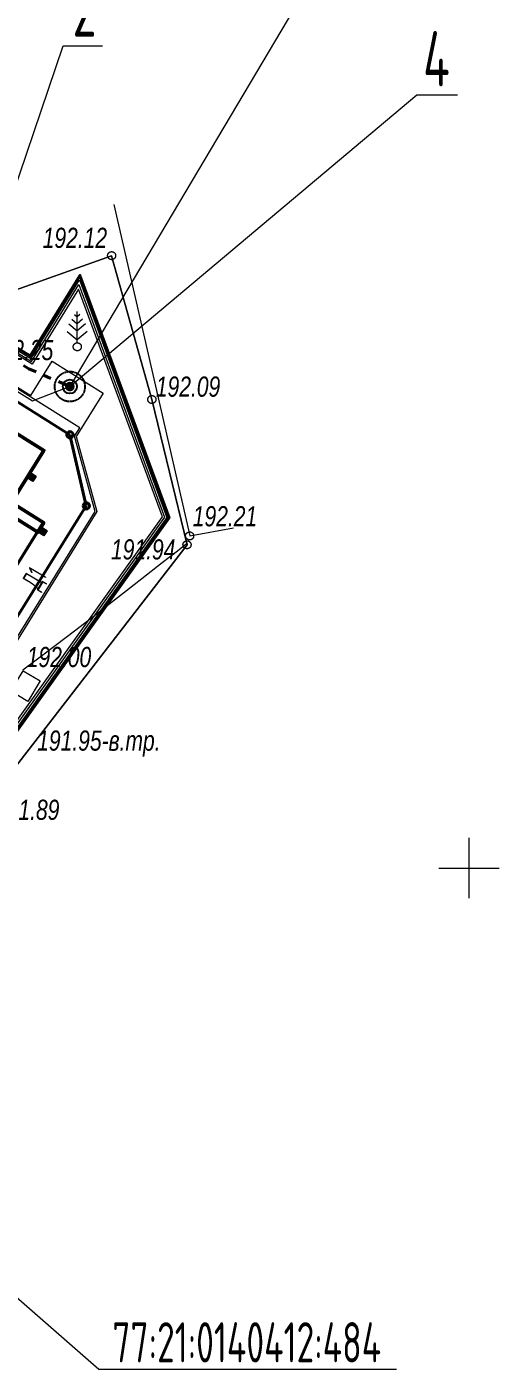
# Model space of a CAD drawing. Header units: millimetres. Extents: x -38151500 to -28914887, y -20564105 to -20349562.
# Drawn here: x -33886976 to -33863476, y -20536146 to -20469422 of the extents above; entities that cross this region are included whole.
import ezdxf
from ezdxf.xclip import XClip

# ---------------------------------------------------------------- set-up
doc = ezdxf.new("R2010")
doc.units = ezdxf.units.MM
doc.header["$MEASUREMENT"] = 0
doc.header["$XCLIPFRAME"] = 0
for name, pattern in [('NCAD_ISO03W100', [800, 400, -400]), ('Wipeout_Contour', [1000, 0, -1000]), ('ГОСТ 2.303 4', [70, 50, -20, 0, 0])]:
    doc.linetypes.add(name, pattern=pattern)
for name, color, linetype in [('!!! ПОДОСНОВА', 7, 'Continuous'), ('Дренаж', 7, 'Continuous'), ('Новый_ГП_Сети канализации К2 ливневка', 7, 'Continuous')]:
    doc.layers.add(name, color=color, linetype=linetype)
for name, color, linetype, lineweight in [('ГП_лоток_Ном._пера__5', 5, 'Continuous', 13), ('ГП_Сети канализации К2 ливневка_Ном._пера__180', 180, 'Continuous', 13), ('ГП_Сети канализации К2 ливневка_Ном._пера__4', 5, 'Continuous', 40), ('Дренаж_Ном._пера__20', 20, 'Continuous', 40), ('Новый_0-Тонкая_Ном._пера__7', 7, 'Continuous', 25), ('Новый_Defpoints_Ном._пера__16', 16, 'Continuous', 20), ('Новый_ГП_Граница участка_Ном._пера__1', 1, 'Continuous', 40), ('Новый_ГП_Здание сооружение_Ном._пера__22', 22, 'Continuous', 50), ('Новый_ГП_Ограждение_Ном._пера__152', 152, 'Continuous', 18), ('Новый_ГП_Сети канализации К2 ливневка_Ном._пера__7', 7, 'Continuous', 25), ('Новый_ГП_Сети_ В_ водоснабжение_Ном._пера__5', 5, 'Continuous', 13), ('Новый_ГП_Сети_заземление_Ном._пера__7', 7, 'Continuous', 25), ('Новый_ГП_Сети_координаты_Ном._пера__250', 7, 'Continuous', 20), ('Новый_ГП_Сети_текст_Ном._пера__7', 7, 'Continuous', 25), ('Новый_ГП_Сети_электроснабжение_Ном._пера__1', 1, 'Continuous', 40), ('Новый_ГП_Текст_Ном._пера__250', 7, 'Continuous', 20), ('Новый_ГП_Тротуар_Дорожки_Ном._пера__24', 26, 'Continuous', 13), ('Чертеж_1_Новофедоровское_снт 28_07$0$tp_отметки_новые_Ном._пера__253', 252, 'Continuous', 18), ('Чертеж_1_Новый_ГП_Топография_Ном._пера__253', 252, 'Continuous', 18), ('Чертеж_1_Новый_Новофедоровское_снт 28_07$0$SETKA_Ном._пера__7', 7, 'Continuous', 18), ('Чертеж_1_Новый_Новофедоровское_снт 28_07$0$tp_Здания_Ном._пера__253', 252, 'Continuous', 18), ('Чертеж_1_Новый_Новофедоровское_снт 28_07$0$tp_Ограждения ДЕР_Ном._пера__253', 252, 'Continuous', 18), ('Чертеж_1_Новый_Новофедоровское_снт 28_07$0$tp_Ограждения мет_Ном._пера__253', 252, 'Continuous', 18), ('Чертеж_1_Новый_Новофедоровское_снт 28_07$0$tp_отметки_новые_Ном._пера__7', 7, 'Continuous', 18), ('Чертеж_1_Новый_Новофедоровское_снт 28_07$0$tp_растительность_Ном._пера__7', 7, 'Continuous', 18), ('Чертеж_1_Новый_Новофедоровское_снт 28_07$0$tp_рельеф_Ном._пера__253', 252, 'Continuous', 18)]:
    doc.layers.add(name, color=color, linetype=linetype, lineweight=lineweight)
doc.styles.add('РЎР“Р•РќР•Р\xa0РР\xa0_РЎРўРР›Р¬_1', font='arial.ttf', dxfattribs={"width": 0.75})
doc.styles.add('РЎР“Р•РќР•Р\xa0РР\xa0_РЎРўРР›Р¬_6', font='', dxfattribs={"width": 0.8})
doc.styles.get('РЎР“Р•РќР•Р\xa0РР\xa0_РЎРўРР›Р¬_6').set_extended_font_data('GOST_type_A')
doc.linetypes.add('Aquastok', pattern='A,0,[6,РіРµРЅРїРїР»Р°РЅ 2025_06_18 dima РІР°СЂРёР°РЅС‚ 21.Shx,S=7.857143,R=0,X=0,Y=-6.93889e-18],-990,0', length=990)
doc.linetypes.add('МЕЖА', pattern='A,0,[7,РіРµРЅРїРїР»Р°РЅ 2025_06_18 dima РІР°СЂРёР°РЅС‚ 21.Shx,S=39.68254,R=0,X=0,Y=1.38778e-17],-5480,0', length=5480)
doc.linetypes.add('Новофедоровское_снт 28_07$0$l474_2o', pattern='A,0,[3,РіРµРЅРїРїР»Р°РЅ 2025_06_18 dima РІР°СЂРёР°РЅС‚ 21.Shx,S=31.746032,R=0,X=0,Y=0],-5000,0', length=5000)
doc.linetypes.add('Новофедоровское_снт 28_07$0$З ДЕРЕВ', pattern='A,0,[2,РіРµРЅРїРїР»Р°РЅ 2025_06_18 dima РІР°СЂРёР°РЅС‚ 21.Shx,S=19.84127,R=0,X=0,Y=0.2],-2500,0', length=2500)
doc.linetypes.add('Новофедоровское_снт 28_07$0$МЕЖА', pattern='A,0,[5,РіРµРЅРїРїР»Р°РЅ 2025_06_18 dima РІР°СЂРёР°РЅС‚ 21.Shx,S=46.746032,R=0,X=0,Y=6.93889e-18],-6500,0', length=6500)

# ---------------------------------------------------------------- blocks, each defined once
blk = doc.blocks.new('Чертеж_4_1', base_point=(4185024, -7296))
at = {"layer": 'Чертеж_1_Новый_ГП_Топография_Ном._пера__253', "color": 252, "linetype": 'Новофедоровское_снт 28_07$0$МЕЖА', "lineweight": 18, "flags": 128}
for points in [[(-33937176, -20524360), (-33937136, -20524296), (-33926649, -20507196), (-33900479, -20524004), (-33888918, -20507967), (-33879002, -20495163), (-33880756, -20487946), (-33882761, -20480799), (-33888254, -20482761), (-33891109, -20481924), (-33905380, -20473145), (-33895431, -20456936), (-33903040, -20452238), (-33944071, -20519982)], [(-33906206, -20473796), (-33886806, -20485776), (-33884336, -20481776), (-33879896, -20493826), (-33889626, -20507436), (-33888766, -20507996), (-33900126, -20523486), (-33900456, -20524026), (-33900726, -20523856), (-33925206, -20508276), (-33914526, -20491166), (-33916236, -20490046)]]:
    blk.add_lwpolyline(points, close=True, dxfattribs=at)
at = {"layer": 'Чертеж_1_Новый_Новофедоровское_снт 28_07$0$SETKA_Ном._пера__7', "color": 7, "linetype": 'Continuous', "lineweight": 18, "flags": 128}
for points in [[(-33864976, -20512736), (-33864976, -20509736)], [(-33866476, -20511236), (-33863476, -20511236)]]:
    blk.add_lwpolyline(points, dxfattribs=at)
at = {"layer": 'Чертеж_1_Новый_Новофедоровское_снт 28_07$0$tp_Здания_Ном._пера__253', "color": 252, "linetype": 'Continuous', "lineweight": 18, "flags": 128}
blk.add_lwpolyline([(-33886925, -20502952), (-33887768, -20502442), (-33887155, -20501428), (-33886312, -20501938)], close=True, dxfattribs=at)
at = {"layer": 'Чертеж_1_Новый_Новофедоровское_снт 28_07$0$tp_Ограждения ДЕР_Ном._пера__253', "color": 252, "linetype": 'Новофедоровское_снт 28_07$0$З ДЕРЕВ', "lineweight": 18, "flags": 128}
blk.add_lwpolyline([(-33888254, -20482761), (-33882761, -20480799), (-33880755, -20487948), (-33879002, -20495163), (-33888918, -20507967), (-33898676, -20521186), (-33898923, -20521528)], dxfattribs=at)
at = {"layer": 'Чертеж_1_Новый_Новофедоровское_снт 28_07$0$tp_Ограждения мет_Ном._пера__253', "color": 252, "linetype": 'Новофедоровское_снт 28_07$0$l474_2o', "lineweight": 18, "flags": 128}
blk.add_lwpolyline([(-33882649, -20478259), (-33878872, -20494723), (-33876701, -20494321)], dxfattribs=at)
at = {"layer": 'Чертеж_1_Новый_Новофедоровское_снт 28_07$0$tp_отметки_новые_Ном._пера__7', "color": 7, "linetype": 'Continuous', "lineweight": 18}
for centre in [(-33882756, -20480796), (-33884466, -20485326), (-33880756, -20487946), (-33879006, -20495166), (-33878876, -20494726)]:
    blk.add_circle(centre, 200, dxfattribs=at)
at = {"layer": 'Чертеж_1_Новый_Новофедоровское_снт 28_07$0$tp_растительность_Ном._пера__7', "color": 7, "linetype": 'Continuous', "lineweight": 18}
for p, q in [((-33884602, -20483725), (-33884466, -20483838)), ((-33884466, -20485126), (-33884466, -20483576)), ((-33884331, -20483725), (-33884466, -20483838)), ((-33884878, -20484191), (-33884466, -20484537)), ((-33884732, -20483961), (-33884466, -20484183)), ((-33884201, -20483961), (-33884466, -20484183)), ((-33884054, -20484191), (-33884466, -20484537)), ((-33884966, -20484561), (-33884466, -20484981)), ((-33883966, -20484561), (-33884466, -20484981))]:
    blk.add_line(p, q, dxfattribs=at)
blk.add_circle((-33884466, -20485326), 200, dxfattribs=at)
at = {"layer": 'Чертеж_1_Новый_Новофедоровское_снт 28_07$0$tp_рельеф_Ном._пера__253', "color": 252, "linetype": 'Continuous', "lineweight": 18, "flags": 128}
blk.add_lwpolyline([(-33887176, -20501386), (-33886371, -20500788), (-33885505, -20500133), (-33884599, -20499440), (-33883675, -20498728), (-33882755, -20498014), (-33881861, -20497317), (-33881014, -20496655), (-33880237, -20496047), (-33879550, -20495512), (-33878977, -20495068)], dxfattribs=at)
at = {"layer": 'Чертеж_1_Новофедоровское_снт 28_07$0$tp_отметки_новые_Ном._пера__253', "color": 252, "linetype": 'Continuous', "lineweight": 18, "char_height": 1000, "attachment_point": 7, "style": 'РЎР“Р•РќР•Р\xa0РР\xa0_РЎРўРР›Р¬_1'}
for s, insert in [('\\A1;{\\pql;\\fArial|b0|i1|c204|p0;\\W0.750000;192.12}', (-33886186, -20480423)), ('\\A1;{\\pql;\\fArial|b0|i1|c204|p0;\\W0.750000;192.25}', (-33888863, -20486003)), ('\\A1;{\\pql;\\fArial|b0|i1|c204|p0;\\W0.750000;192.09}', (-33880557, -20487820)), ('\\A1;{\\pql;\\fArial|b0|i1|c204|p0;\\W0.750000;192.21}', (-33878720, -20494264)), ('\\A1;{\\pql;\\fArial|b0|i1|c204|p0;\\W0.750000;191.94}', (-33882788, -20495912)), ('\\A1;{\\pql;\\fArial|b0|i1|c204|p0;\\W0.750000;192.00}', (-33886977, -20501260)), ('\\A1;{\\pql;\\fArial|b0|i1|c204|p0;\\W0.750000;191.95-в.тр.}', (-33886460, -20505703)), ('\\A1;{\\pql;\\fArial|b0|i1|c204|p0;\\W0.750000;191.89}', (-33888560, -20508855))]:
    blk.add_mtext(s, dxfattribs=dict(at, insert=insert))
blk = doc.blocks.new('Колонна_3_3', base_point=(-33884833, -20489697))
at = {"color": 254, "linetype": 'Wipeout_Contour', "lineweight": 0, "ltscale": 1108746819.865161}
blk.add_wipeout([(-33884990, -20489697), (-33884990, -20489697), (-33884982, -20489746), (-33884960, -20489790), (-33884925, -20489825), (-33884881, -20489847), (-33884833, -20489855), (-33884833, -20489855), (-33884833, -20489855), (-33884784, -20489847), (-33884740, -20489825), (-33884705, -20489790), (-33884683, -20489746), (-33884675, -20489697), (-33884675, -20489697), (-33884675, -20489697), (-33884683, -20489649), (-33884705, -20489605), (-33884740, -20489570), (-33884784, -20489548), (-33884833, -20489540), (-33884833, -20489540), (-33884833, -20489540), (-33884881, -20489548), (-33884925, -20489570), (-33884960, -20489605), (-33884982, -20489649)], dxfattribs=at).dxf.layer = 'Дренаж'
at = {"layer": 'Дренаж_Ном._пера__20', "color": 20, "linetype": 'Continuous', "lineweight": 40, "flags": 128}
blk.add_lwpolyline([(-33884990, -20489697, 0.414214), (-33884833, -20489855, 0.414214), (-33884675, -20489697, 0.414214), (-33884833, -20489540, 0.414214)], format="xyb", close=True, dxfattribs=at)
blk = doc.blocks.new('Колонна_4_3', base_point=(-33884016, -20493233))
at = {"color": 254, "linetype": 'Wipeout_Contour', "lineweight": 0, "ltscale": 1108778483.620128}
blk.add_wipeout([(-33884174, -20493233), (-33884174, -20493233), (-33884166, -20493281), (-33884144, -20493325), (-33884109, -20493360), (-33884065, -20493382), (-33884016, -20493390), (-33884016, -20493390), (-33884016, -20493390), (-33883968, -20493382), (-33883924, -20493360), (-33883889, -20493325), (-33883866, -20493281), (-33883859, -20493233), (-33883859, -20493233), (-33883859, -20493233), (-33883866, -20493184), (-33883889, -20493140), (-33883924, -20493105), (-33883968, -20493083), (-33884016, -20493075), (-33884016, -20493075), (-33884016, -20493075), (-33884065, -20493083), (-33884109, -20493105), (-33884144, -20493140), (-33884166, -20493184)], dxfattribs=at).dxf.layer = 'Дренаж'
at = {"layer": 'Дренаж_Ном._пера__20', "color": 20, "linetype": 'Continuous', "lineweight": 40, "flags": 128}
blk.add_lwpolyline([(-33884174, -20493233, 0.414214), (-33884016, -20493390, 0.414214), (-33883859, -20493233, 0.414214), (-33884016, -20493075, 0.414214)], format="xyb", close=True, dxfattribs=at)

msp = doc.modelspace()

# ---------------------------------------------------------------- hatches: boundary and pattern name
at = {"layer": 'Новый_ГП_Сети_координаты_Ном._пера__250', "linetype": 'Continuous', "lineweight": 20}
msp.add_hatch(color=7, dxfattribs=at).paths.add_polyline_path([(-33884594.85, -20487303.19, 1), (-33885074.85, -20487303.19, 1)])

# ---------------------------------------------------------------- linework, layer by layer
at = {"layer": 'Новый_0-Тонкая_Ном._пера__7', "color": 7, "linetype": 'ГОСТ 2.303 4', "lineweight": 25}
msp.add_circle((-33884834.85, -20487303.19), 750, dxfattribs=at)
at = {"layer": 'Новый_0-Тонкая_Ном._пера__7', "color": 7, "linetype": 'Continuous', "lineweight": 25}
msp.add_circle((-33884834.85, -20487303.19), 350, dxfattribs=at)
at = {"layer": 'Новый_Defpoints_Ном._пера__16', "color": 16, "linetype": 'Continuous', "lineweight": 20}
msp.add_lwpolyline([(-33893285.53, -20505522.66), (-33893327.88, -20505495.89), (-33894281.67, -20507022.26), (-33898199.74, -20504574.15), (-33897537.07, -20503514.3), (-33900827.9, -20501458.21), (-33901596.49, -20502688.26), (-33907651.34, -20498904.77), (-33906882.95, -20497674.6), (-33911503.62, -20494766.41), (-33910479.94, -20493127.55), (-33910522.2, -20493100.81), (-33902493.58, -20480253.43), (-33886126.74, -20490480.57), (-33887742.56, -20493066.42), (-33886133.05, -20494073.1)], close=True, dxfattribs=at)
at = {"layer": 'Новый_ГП_Сети_координаты_Ном._пера__250', "color": 7, "linetype": 'Continuous', "lineweight": 20}
msp.add_line((-33872919.97, -20467234.33), (-33884834.85, -20487303.19), dxfattribs=at)
at = {"layer": 'Новый_ГП_Текст_Ном._пера__250', "color": 7, "linetype": 'Continuous', "lineweight": 20}
for p, q in [((-33885160.38, -20470373.87), (-33884860.38, -20470373.87)), ((-33884860.38, -20470373.87), (-33883206.18, -20470373.87)), ((-33884834.85, -20487303.19), (-33867569.46, -20472809.07)), ((-33867569.46, -20472809.07), (-33867269.46, -20472809.07)), ((-33867269.46, -20472809.07), (-33865549.26, -20472809.07)), ((-33899379.57, -20522222.44), (-33883390.61, -20536146.19)), ((-33883390.61, -20536146.19), (-33883090.61, -20536146.19)), ((-33883090.61, -20536146.19), (-33868590.47, -20536146.19))]:
    msp.add_line(p, q, dxfattribs=at)
at = {"layer": 'Новый_ГП_Тротуар_Дорожки_Ном._пера__24', "color": 26, "linetype": 'Continuous', "lineweight": 13}
for points in [[(-33895057.9, -20482571.88), (-33886781.03, -20487745.76), (-33885717.05, -20486042.98), (-33883170.63, -20487634.1), (-33884516.05, -20489787.31), (-33883492.42, -20493518.34), (-33893378.97, -20509473.7)], [(-33889207.73, -20499050.05), (-33886424.45, -20494539.57), (-33886265.48, -20494285.08), (-33886133.05, -20494073.1), (-33887742.99, -20493067.1), (-33886974.66, -20491837.53), (-33886974.63, -20491837.55), (-33886815.69, -20491583.11), (-33886126.74, -20490480.57), (-33890154.98, -20487963.82)]]:
    msp.add_lwpolyline(points, dxfattribs=at)

# ---------------------------------------------------------------- block references
at = {"layer": '!!! ПОДОСНОВА', "color": 252, "linetype": 'Continuous', "lineweight": 40}
ref = msp.add_blockref('Чертеж_4_1', (4185024.09, -7295.8), dxfattribs=at)
XClip(ref).set_block_clipping_path([(-33971749.8431524113, -20426134.2498699203), (-33971749.8431524113, -20517391.6082299612), (-33949169.2735030428, -20517391.6082299612), (-33943776.1358186975, -20528511.4797440507), (-33858410.272188969, -20528511.4797440507), (-33858410.272188969, -20426017.5390227698)])

# ---------------------------------------------------------------- texts
at = {"layer": 'Новый_ГП_Текст_Ном._пера__250', "color": 7, "linetype": 'Continuous', "lineweight": 20, "attachment_point": 2, "style": 'РЎР“Р•РќР•Р\xa0РР\xa0_РЎРўРР›Р¬_6'}
for s, insert, char_height in [('\\A1;{\\pqc;\\fGOST_type_A|b0|i0|c0|p0;\\W0.800000;2}', (-33884101.33, -20467165.32), 2750), ('\\A1;{\\pqc;\\fGOST_type_A|b0|i0|c0|p0;\\W0.800000;4}', (-33866598.03, -20469630.5), 2750), ('\\A1;{\\pqc;\\fGOST_type_A|b0|i0|c0|p0;\\W0.800000;77:21:0140412:484}', (-33876033.46, -20533812.69), 2000)]:
    msp.add_mtext(s, dxfattribs=dict(at, insert=insert, char_height=char_height))

# ---------------------------------------------------------------- next in the draw order: block references
at = {"layer": 'Дренаж', "color": 20, "lineweight": 40}
for name, p in [('Колонна_3_3', (-33884832.65, -20489697.32)), ('Колонна_4_3', (-33884016.24, -20493232.63))]:
    msp.add_blockref(name, p, dxfattribs=at)

# ---------------------------------------------------------------- next in the draw order: wipeouts: each hides what was drawn before it
at = {"color": 254, "linetype": 'Wipeout_Contour', "lineweight": 0, "ltscale": 435733653.2783927}
msp.add_wipeout([(-33902494.07, -20480253.13), (-33906177.01, -20486147.06), (-33906193.96, -20486136.46), (-33910522.35, -20493101.05), (-33905892.97, -20495993.81), (-33906634.86, -20497181.08), (-33900494.03, -20501018.3), (-33893312.11, -20505565.01), (-33886179.41, -20494055.94), (-33887748.3, -20493075.59), (-33886126.74, -20490480.57)], dxfattribs=at).dxf.layer = 'Новый_ГП_Сети канализации К2 ливневка'

# ---------------------------------------------------------------- next in the draw order: hatches: boundary and pattern name
at = {"layer": 'ГП_Сети канализации К2 ливневка_Ном._пера__4', "linetype": 'Continuous', "lineweight": 40}
for points in [[(-33886975.46, -20491836.92), (-33886816.46, -20491582.53), (-33886518.85, -20491768.55), (-33886677.84, -20492022.93)], [(-33886424.43, -20494539.4), (-33886265.43, -20494285.02), (-33885967.82, -20494471.03), (-33886126.81, -20494725.42)]]:
    msp.add_hatch(color=151, dxfattribs=at).paths.add_polyline_path(points)

# ---------------------------------------------------------------- next in the draw order: linework, layer by layer
at = {"layer": 'ГП_лоток_Ном._пера__5', "color": 5, "linetype": 'Aquastok', "lineweight": 13}
msp.add_lwpolyline([(-33887522.45, -20499870.4), (-33883578.74, -20493505.87), (-33884602.42, -20489774.67), (-33884344.76, -20489362.31), (-33895032.47, -20482682.05), (-33895549.24, -20483509.09), (-33902090.23, -20479442.34)], dxfattribs=at)
at = {"layer": 'ГП_Сети канализации К2 ливневка_Ном._пера__180', "color": 180, "linetype": 'Continuous', "lineweight": 13, "flags": 128}
for points in [[(-33886975.46, -20491836.92), (-33886816.46, -20491582.53), (-33886518.85, -20491768.55), (-33886677.84, -20492022.93)], [(-33886424.43, -20494539.4), (-33886265.43, -20494285.02), (-33885967.82, -20494471.03), (-33886126.81, -20494725.42)]]:
    msp.add_lwpolyline(points, close=True, dxfattribs=at)
at = {"layer": 'ГП_Сети канализации К2 ливневка_Ном._пера__180', "color": 180, "linetype": 'Continuous', "lineweight": 13}
for points in [[(-33886816.46, -20491582.53), (-33886677.75, -20492022.91), (-33886975.46, -20491836.92), (-33886518.8, -20491768.47), (-33886816.46, -20491582.53), (-33886518.8, -20491768.47), (-33886677.75, -20492022.91), (-33886975.46, -20491836.92)], [(-33886265.43, -20494285.02), (-33886126.71, -20494725.39), (-33886424.43, -20494539.4), (-33885967.77, -20494470.96), (-33886265.43, -20494285.02), (-33885967.77, -20494470.96), (-33886126.71, -20494725.39), (-33886424.43, -20494539.4)]]:
    msp.add_lwpolyline(points, close=True, dxfattribs=at)
at = {"layer": 'Дренаж_Ном._пера__20', "color": 20, "linetype": 'Continuous', "lineweight": 40}
for p, q in [((-33884832.65, -20489697.32), (-33902923.54, -20478392.87)), ((-33884832.65, -20489697.32), (-33884016.24, -20493232.63)), ((-33892856.01, -20507382.95), (-33884016.24, -20493232.63))]:
    msp.add_line(p, q, dxfattribs=at)
at = {"layer": 'Новый_ГП_Граница участка_Ном._пера__1', "color": 1, "linetype": 'МЕЖА', "lineweight": 40}
msp.add_lwpolyline([(-33906205.91, -20473795.8), (-33886805.91, -20485775.8), (-33884335.91, -20481775.8), (-33879895.91, -20493825.8), (-33889625.91, -20507435.8), (-33888765.91, -20507995.8), (-33900125.91, -20523485.8), (-33900455.91, -20524025.8), (-33900725.91, -20523855.8), (-33925205.91, -20508275.8), (-33914525.91, -20491165.8), (-33916235.91, -20490045.8)], close=True, dxfattribs=at)
at = {"layer": 'Новый_ГП_Здание сооружение_Ном._пера__22', "color": 22, "linetype": 'Continuous', "lineweight": 50}
msp.add_lwpolyline([(-33888034.44, -20493533.53), (-33886422.64, -20494540.69), (-33886133.05, -20494073.1), (-33887742.99, -20493067.11), (-33886126.74, -20490480.57), (-33896472.93, -20484015.55)], dxfattribs=at)
at = {"layer": 'Новый_ГП_Ограждение_Ном._пера__152', "color": 152, "linetype": 'Continuous', "lineweight": 18}
msp.add_lwpolyline([(-33924003.56, -20506916.11), (-33924793.95, -20508182.38), (-33900553.39, -20523609.99), (-33900375.31, -20523318.57), (-33889195.39, -20508074.13), (-33890052.19, -20507516.22), (-33880232.32, -20493780.51), (-33884404.38, -20482457.67), (-33886708.28, -20486188.68), (-33906108.23, -20474208.71), (-33908442.42, -20477990.43), (-33908611.63, -20477883.78), (-33906173.35, -20473933.43), (-33886773.37, -20485913.42), (-33884358.74, -20482003.09), (-33880008.05, -20493810.7), (-33889768, -20507462.6), (-33888909.07, -20508021.91), (-33900209.04, -20523430.06), (-33900488.95, -20523888.08), (-33925068.59, -20508244.66), (-33924173.16, -20506810.13), (-33924003.69, -20506916.03)], dxfattribs=at)
msp.add_lwpolyline([(-33906140.79, -20474071.07), (-33886740.82, -20486051.05), (-33884381.56, -20482230.38), (-33880120.18, -20493795.6), (-33889910.1, -20507489.41), (-33889052.23, -20508048.02), (-33900292.17, -20523374.32), (-33900521.17, -20523749.03), (-33924931.27, -20508213.52), (-33914252.64, -20491105.7), (-33915963.46, -20489985.17)], close=True, dxfattribs=at)
at = {"layer": 'Новый_ГП_Сети канализации К2 ливневка_Ном._пера__7', "color": 7, "linetype": 'Continuous', "lineweight": 25, "flags": 128}
msp.add_lwpolyline([(-33902494.07, -20480253.13), (-33906177.01, -20486147.06), (-33906193.96, -20486136.46), (-33910522.35, -20493101.05), (-33905892.97, -20495993.81), (-33906634.86, -20497181.08), (-33900494.03, -20501018.3), (-33893312.11, -20505565.01), (-33886179.41, -20494055.94), (-33887748.3, -20493075.59), (-33886126.74, -20490480.57)], close=True, dxfattribs=at)
at = {"layer": 'Новый_ГП_Сети_ В_ водоснабжение_Ном._пера__5', "color": 5, "linetype": 'Continuous', "lineweight": 13}
msp.add_lwpolyline([(-33890096.62, -20488530.55), (-33888909.94, -20486631.46), (-33886700.55, -20488012.04), (-33884852.65, -20487296.36)], dxfattribs=at)
at = {"layer": 'Новый_ГП_Сети_заземление_Ном._пера__7', "color": 7, "linetype": 'Continuous', "lineweight": 25}
msp.add_lwpolyline([(-33886805.91, -20485775.8), (-33884335.91, -20481775.8), (-33879912.08, -20493819.63)], dxfattribs=at)
at = {"layer": 'Новый_ГП_Сети_электроснабжение_Ном._пера__1', "color": 1, "linetype": 'NCAD_ISO03W100', "lineweight": 40}
msp.add_lwpolyline([(-33895671.14, -20484811.35), (-33893937.39, -20482036.78), (-33886874.45, -20486414.37), (-33884834.85, -20487303.19)], dxfattribs=at)
at = {"layer": 'Новый_ГП_Текст_Ном._пера__250', "color": 7, "linetype": 'Continuous', "lineweight": 20}
msp.add_line((-33890749.54, -20486787.19), (-33885160.38, -20470373.87), dxfattribs=at)

# ---------------------------------------------------------------- next in the draw order: texts
at = {"layer": 'Новый_ГП_Сети_текст_Ном._пера__7', "color": 7, "linetype": 'Continuous', "lineweight": 25, "insert": (-33887266.95, -20496961.18), "char_height": 1000, "attachment_point": 1, "rotation": 59.4579231, "style": 'РЎР“Р•РќР•Р\xa0РР\xa0_РЎРўРР›Р¬_6'}
msp.add_mtext('\\A1;{\\pql;\\fGOST_type_A|b0|i0|c0|p0;\\W0.800000;Д\\fGOST_type_A|b0|i0|c0|p0;\\W0.800000;1}', dxfattribs=at)

doc.saveas('drawing.dxf')
